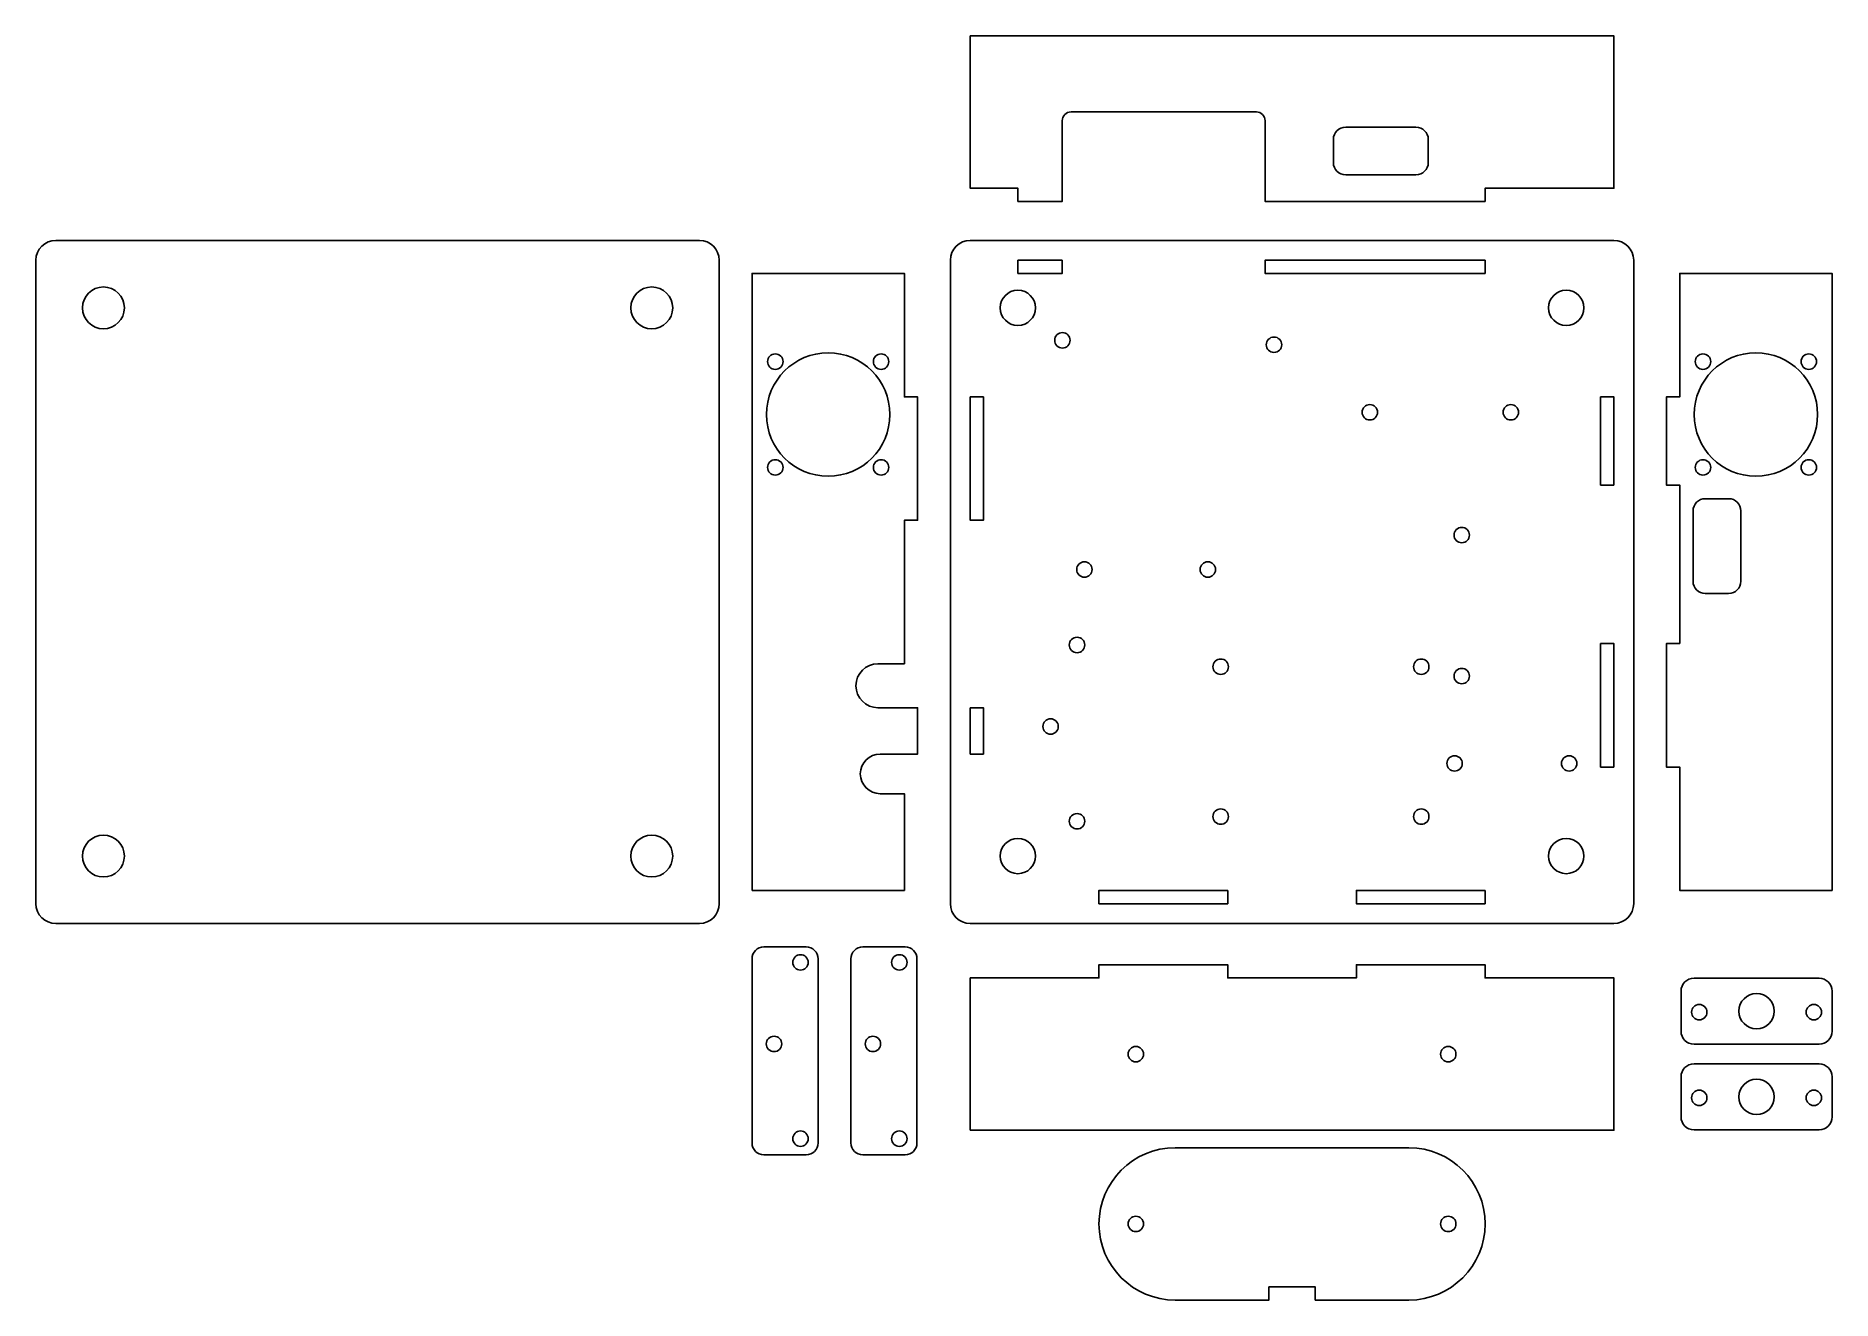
# Model space of a CAD drawing. Header units: millimetres. Extents: x -204 to 204, y -143 to 143.
import ezdxf

# ---------------------------------------------------------------- set-up
doc = ezdxf.new("R2010")
doc.units = ezdxf.units.MM
doc.header["$MEASUREMENT"] = 0
doc.layers.add('Layer 1', color=7, linetype='Continuous')

msp = doc.modelspace()

# ---------------------------------------------------------------- linework, layer by layer
at = {"layer": 'Layer 1', "color": 251}
for points, knots in [([(8.2175, 143.4255), (8.2175, 143.4255), (154.2175, 143.4255), (154.2175, 143.4255), (154.2175, 143.4255), (154.2175, 143.4255), (154.2175, 108.859), (154.2175, 108.859), (154.2175, 108.859), (154.2175, 108.859), (125.0175, 108.859), (125.0175, 108.859), (125.0175, 108.859), (125.0175, 108.859), (125.0175, 105.859), (125.0175, 105.859), (125.0175, 105.859), (125.0175, 105.859), (75.1207, 105.859), (75.1207, 105.859), (75.1207, 105.859), (75.1207, 105.859), (75.1207, 108.859), (75.1207, 108.859), (75.1207, 108.859), (75.1207, 108.859), (75.1207, 124.1737), (75.1207, 124.1737), (75.1207, 124.1737), (75.1207, 125.2734), (74.2208, 126.1736), (73.1208, 126.1736), (73.1208, 126.1736), (73.1208, 126.1736), (31.083, 126.1736), (31.083, 126.1736), (31.083, 126.1736), (29.983, 126.1736), (29.0831, 125.2737), (29.0831, 124.1737), (29.0831, 124.1737), (29.0831, 124.1737), (29.0831, 108.859), (29.0831, 108.859), (29.0831, 108.859), (29.0831, 108.859), (29.0831, 105.859), (29.0831, 105.859), (29.0831, 105.859), (29.0831, 105.859), (19.0229, 105.859), (19.0229, 105.859), (19.0229, 105.859), (19.0229, 105.859), (19.0229, 108.859), (19.0229, 108.859), (19.0229, 108.859), (19.0229, 108.859), (8.2175, 108.859), (8.2175, 108.859), (8.2175, 108.859), (8.2175, 108.859), (8.2175, 143.4255), (8.2175, 143.4255)], [0, 0, 0, 0, 0.05882353, 0.05882353, 0.05882353, 0.05882353, 0.11764706, 0.11764706, 0.11764706, 0.11764706, 0.17647059, 0.17647059, 0.17647059, 0.17647059, 0.23529412, 0.23529412, 0.23529412, 0.23529412, 0.29411765, 0.29411765, 0.29411765, 0.29411765, 0.35294118, 0.35294118, 0.35294118, 0.35294118, 0.41176471, 0.41176471, 0.41176471, 0.41176471, 0.47058824, 0.47058824, 0.47058824, 0.47058824, 0.52941176, 0.52941176, 0.52941176, 0.52941176, 0.58823529, 0.58823529, 0.58823529, 0.58823529, 0.64705882, 0.64705882, 0.64705882, 0.64705882, 0.70588235, 0.70588235, 0.70588235, 0.70588235, 0.76470588, 0.76470588, 0.76470588, 0.76470588, 0.82352941, 0.82352941, 0.82352941, 0.82352941, 0.88235294, 0.88235294, 0.88235294, 0.88235294, 1, 1, 1, 1]), ([(93.3822, 122.7359), (93.3822, 122.7359), (109.3312, 122.7359), (109.3312, 122.7359), (109.3312, 122.7359), (110.8631, 122.7359), (112.1163, 121.4827), (112.1163, 119.9509), (112.1163, 119.9509), (112.1163, 119.9509), (112.1163, 114.6725), (112.1163, 114.6725), (112.1163, 114.6725), (112.1163, 113.1407), (110.8631, 111.8875), (109.3312, 111.8875), (109.3312, 111.8875), (109.3312, 111.8875), (93.3822, 111.8875), (93.3822, 111.8875), (93.3822, 111.8875), (91.8503, 111.8875), (90.5971, 113.1407), (90.5971, 114.6725), (90.5971, 114.6725), (90.5971, 114.6725), (90.5971, 119.9509), (90.5971, 119.9509), (90.5971, 119.9509), (90.5971, 121.4827), (91.8503, 122.7359), (93.3822, 122.7359)], [0, 0, 0, 0, 0.11111111, 0.11111111, 0.11111111, 0.11111111, 0.22222222, 0.22222222, 0.22222222, 0.22222222, 0.33333333, 0.33333333, 0.33333333, 0.33333333, 0.44444444, 0.44444444, 0.44444444, 0.44444444, 0.55555556, 0.55555556, 0.55555556, 0.55555556, 0.66666667, 0.66666667, 0.66666667, 0.66666667, 0.77777778, 0.77777778, 0.77777778, 0.77777778, 1, 1, 1, 1]), ([(-199.2189, 97.0241), (-199.2189, 97.0241), (-53.2187, 97.0241), (-53.2187, 97.0241), (-53.2187, 97.0241), (-50.7437, 97.0241), (-48.7188, 94.9992), (-48.7188, 92.5242), (-48.7188, 92.5242), (-48.7188, 31.9195), (-48.7188, 8.7913), (-48.7188, -53.476), (-48.7188, -53.476), (-48.7188, -55.951), (-50.7437, -57.9759), (-53.2187, -57.9759), (-53.2187, -57.9759), (-53.2187, -57.9759), (-199.2189, -57.9759), (-199.2189, -57.9759), (-199.2189, -57.9759), (-201.6939, -57.9759), (-203.7188, -55.951), (-203.7188, -53.476), (-203.7188, -53.476), (-203.7188, -53.476), (-203.7188, 92.5242), (-203.7188, 92.5242), (-203.7188, 92.5242), (-203.7188, 94.9992), (-201.6939, 97.0241), (-199.2189, 97.0241)], [0, 0, 0, 0, 0.11111111, 0.11111111, 0.11111111, 0.11111111, 0.22222222, 0.22222222, 0.22222222, 0.22222222, 0.33333333, 0.33333333, 0.33333333, 0.33333333, 0.44444444, 0.44444444, 0.44444444, 0.44444444, 0.55555556, 0.55555556, 0.55555556, 0.55555556, 0.66666667, 0.66666667, 0.66666667, 0.66666667, 0.77777778, 0.77777778, 0.77777778, 0.77777778, 1, 1, 1, 1]), ([(8.2174, 97.0241), (8.2174, 97.0241), (154.2176, 97.0241), (154.2176, 97.0241), (154.2176, 97.0241), (156.6926, 97.0241), (158.7175, 94.9992), (158.7175, 92.5242), (158.7175, 92.5242), (158.7175, 25.742), (158.7175, 15.7684), (158.7175, -53.476), (158.7175, -53.476), (158.7175, -55.951), (156.6926, -57.9759), (154.2176, -57.9759), (154.2176, -57.9759), (154.2176, -57.9759), (8.2174, -57.9759), (8.2174, -57.9759), (8.2174, -57.9759), (5.7424, -57.9759), (3.7175, -55.951), (3.7175, -53.476), (3.7175, -53.476), (3.7175, -53.476), (3.7175, 92.5242), (3.7175, 92.5242), (3.7175, 92.5242), (3.7175, 94.9992), (5.7424, 97.0241), (8.2174, 97.0241)], [0, 0, 0, 0, 0.11111111, 0.11111111, 0.11111111, 0.11111111, 0.22222222, 0.22222222, 0.22222222, 0.22222222, 0.33333333, 0.33333333, 0.33333333, 0.33333333, 0.44444444, 0.44444444, 0.44444444, 0.44444444, 0.55555556, 0.55555556, 0.55555556, 0.55555556, 0.66666667, 0.66666667, 0.66666667, 0.66666667, 0.77777778, 0.77777778, 0.77777778, 0.77777778, 1, 1, 1, 1]), ([(29.0831, 92.5241), (29.0831, 92.5241), (19.0229, 92.5241), (19.0229, 92.5241), (19.0229, 92.5241), (19.0229, 92.5241), (19.0229, 89.5241), (19.0229, 89.5241), (19.0229, 89.5241), (19.0229, 89.5241), (29.0831, 89.5241), (29.0831, 89.5241), (29.0831, 89.5241), (29.0831, 89.5241), (29.0831, 92.5241), (29.0831, 92.5241)], [0, 0, 0, 0, 0.2, 0.2, 0.2, 0.2, 0.4, 0.4, 0.4, 0.4, 0.6, 0.6, 0.6, 0.6, 1, 1, 1, 1]), ([(125.0175, 92.5241), (125.0175, 92.5241), (75.1207, 92.5241), (75.1207, 92.5241), (75.1207, 92.5241), (75.1207, 92.5241), (75.1207, 89.5241), (75.1207, 89.5241), (75.1207, 89.5241), (75.1207, 89.5241), (125.0175, 89.5241), (125.0175, 89.5241), (125.0175, 89.5241), (125.0175, 89.5241), (125.0175, 92.5241), (125.0175, 92.5241)], [0, 0, 0, 0, 0.2, 0.2, 0.2, 0.2, 0.4, 0.4, 0.4, 0.4, 0.6, 0.6, 0.6, 0.6, 1, 1, 1, 1]), ([(-188.4134, 76.969), (-185.7901, 76.9689), (-183.6635, 79.0954), (-183.6635, 81.7187), (-183.6635, 81.7187), (-183.6632, 84.3422), (-185.79, 86.4687), (-188.4134, 86.4686), (-188.4134, 86.4686), (-191.0367, 86.4687), (-193.1633, 84.3421), (-193.1632, 81.7188), (-193.1632, 81.7188), (-193.1633, 79.0954), (-191.0367, 76.9689), (-188.4134, 76.969)], [0, 0, 0, 0, 0.2, 0.2, 0.2, 0.2, 0.4, 0.4, 0.4, 0.4, 0.6, 0.6, 0.6, 0.6, 1, 1, 1, 1]), ([(-64.0242, 76.969), (-61.4009, 76.9689), (-59.2743, 79.0954), (-59.2743, 81.7187), (-59.2743, 81.7187), (-59.274, 84.3422), (-61.4008, 86.4687), (-64.0242, 86.4686), (-64.0242, 86.4686), (-66.6475, 86.4687), (-68.7741, 84.3421), (-68.774, 81.7188), (-68.774, 81.7188), (-68.7741, 79.0954), (-66.6475, 76.9689), (-64.0242, 76.969)], [0, 0, 0, 0, 0.2, 0.2, 0.2, 0.2, 0.4, 0.4, 0.4, 0.4, 0.6, 0.6, 0.6, 0.6, 1, 1, 1, 1]), ([(-41.284, -50.4759), (-41.284, -50.4759), (-41.284, 89.5241), (-41.284, 89.5241), (-41.284, 89.5241), (-41.284, 89.5241), (-6.7175, 89.5241), (-6.7175, 89.5241), (-6.7175, 89.5241), (-6.7175, 89.5241), (-6.7175, 61.5241), (-6.7175, 61.5241), (-6.7175, 61.5241), (-6.7175, 61.5241), (-3.7175, 61.5241), (-3.7175, 61.5241), (-3.7175, 61.5241), (-3.7175, 61.5241), (-3.7175, 33.5241), (-3.7175, 33.5241), (-3.7175, 33.5241), (-3.7175, 33.5241), (-6.7175, 33.5241), (-6.7175, 33.5241), (-6.7175, 33.5241), (-6.7175, 33.5241), (-6.7175, 0.9755), (-6.7175, 0.9755), (-6.7175, 0.9755), (-6.7175, 0.9755), (-12.7174, 0.9755), (-12.7174, 0.9755), (-12.7174, 0.9755), (-15.4675, 0.9755), (-17.7175, -1.2745), (-17.7175, -4.0245), (-17.7175, -4.0245), (-17.7175, -4.0245), (-17.7175, -4.0245), (-17.7175, -4.0245), (-17.7175, -4.0245), (-17.7175, -6.7745), (-15.4674, -9.0245), (-12.7174, -9.0245), (-12.7174, -9.0245), (-12.7174, -9.0245), (-6.7175, -9.0245), (-6.7175, -9.0245), (-6.7175, -9.0245), (-6.7175, -9.0245), (-3.7175, -9.0245), (-3.7175, -9.0245), (-3.7175, -9.0245), (-3.7175, -9.0245), (-3.7175, -19.5245), (-3.7175, -19.5245), (-3.7175, -19.5245), (-3.7175, -19.5245), (-6.7175, -19.5245), (-6.7175, -19.5245), (-6.7175, -19.5245), (-6.7175, -19.5245), (-12.2176, -19.5245), (-12.2176, -19.5245), (-12.2176, -19.5245), (-14.6925, -19.5245), (-16.7175, -21.5494), (-16.7175, -24.0244), (-16.7175, -24.0244), (-16.7175, -24.0244), (-16.7175, -24.0246), (-16.7175, -24.0246), (-16.7175, -24.0246), (-16.7175, -26.4996), (-14.6924, -28.5245), (-12.2176, -28.5245), (-12.2176, -28.5245), (-12.2176, -28.5245), (-6.7175, -28.5245), (-6.7175, -28.5245), (-6.7175, -28.5245), (-6.7175, -28.5245), (-6.7175, -50.4759), (-6.7175, -50.4759), (-6.7175, -50.4759), (-6.7175, -50.4759), (-41.284, -50.4759), (-41.284, -50.4759)], [0, 0, 0, 0, 0.04347826, 0.04347826, 0.04347826, 0.04347826, 0.08695652, 0.08695652, 0.08695652, 0.08695652, 0.13043478, 0.13043478, 0.13043478, 0.13043478, 0.17391304, 0.17391304, 0.17391304, 0.17391304, 0.2173913, 0.2173913, 0.2173913, 0.2173913, 0.26086957, 0.26086957, 0.26086957, 0.26086957, 0.30434783, 0.30434783, 0.30434783, 0.30434783, 0.34782609, 0.34782609, 0.34782609, 0.34782609, 0.39130435, 0.39130435, 0.39130435, 0.39130435, 0.43478261, 0.43478261, 0.43478261, 0.43478261, 0.47826087, 0.47826087, 0.47826087, 0.47826087, 0.52173913, 0.52173913, 0.52173913, 0.52173913, 0.56521739, 0.56521739, 0.56521739, 0.56521739, 0.60869565, 0.60869565, 0.60869565, 0.60869565, 0.65217391, 0.65217391, 0.65217391, 0.65217391, 0.69565217, 0.69565217, 0.69565217, 0.69565217, 0.73913043, 0.73913043, 0.73913043, 0.73913043, 0.7826087, 0.7826087, 0.7826087, 0.7826087, 0.82608696, 0.82608696, 0.82608696, 0.82608696, 0.86956522, 0.86956522, 0.86956522, 0.86956522, 0.91304348, 0.91304348, 0.91304348, 0.91304348, 1, 1, 1, 1]), ([(19.0229, 77.719), (21.2319, 77.7188), (23.0228, 79.5096), (23.0228, 81.7187), (23.0228, 81.7187), (23.0229, 83.928), (21.232, 85.7188), (19.0229, 85.7186), (19.0229, 85.7186), (16.8138, 85.7188), (15.0229, 83.9278), (15.0231, 81.7188), (15.0231, 81.7188), (15.0229, 79.5096), (16.8138, 77.7188), (19.0229, 77.719)], [0, 0, 0, 0, 0.2, 0.2, 0.2, 0.2, 0.4, 0.4, 0.4, 0.4, 0.6, 0.6, 0.6, 0.6, 1, 1, 1, 1]), ([(143.4121, 77.719), (145.6211, 77.7188), (147.412, 79.5096), (147.412, 81.7187), (147.412, 81.7187), (147.4121, 83.928), (145.6212, 85.7188), (143.4121, 85.7186), (143.4121, 85.7186), (141.203, 85.7188), (139.4121, 83.9278), (139.4123, 81.7188), (139.4123, 81.7188), (139.4121, 79.5096), (141.203, 77.7188), (143.4121, 77.719)], [0, 0, 0, 0, 0.2, 0.2, 0.2, 0.2, 0.4, 0.4, 0.4, 0.4, 0.6, 0.6, 0.6, 0.6, 1, 1, 1, 1]), ([(169.1524, 5.5241), (169.1524, 5.5241), (166.1524, 5.5241), (166.1524, 5.5241), (166.1524, 5.5241), (166.1524, 5.5241), (166.1524, -22.4759), (166.1524, -22.4759), (166.1524, -22.4759), (166.1524, -22.4759), (169.1524, -22.4759), (169.1524, -22.4759), (169.1524, -22.4759), (169.1524, -22.4759), (169.1524, -50.4759), (169.1524, -50.4759), (169.1524, -50.4759), (169.1524, -50.4759), (203.7189, -50.4759), (203.7189, -50.4759), (203.7189, -50.4759), (203.7189, -50.4759), (203.7189, 89.5241), (203.7189, 89.5241), (203.7189, 89.5241), (203.7189, 89.5241), (169.1524, 89.5241), (169.1524, 89.5241), (169.1524, 89.5241), (169.1524, 89.5241), (169.1524, 61.5241), (169.1524, 61.5241), (169.1524, 61.5241), (169.1524, 61.5241), (166.1524, 61.5241), (166.1524, 61.5241), (166.1524, 61.5241), (166.1524, 61.5241), (166.1524, 41.5078), (166.1524, 41.5078), (166.1524, 41.5078), (166.1524, 41.5078), (169.1524, 41.5078), (169.1524, 41.5078), (169.1524, 41.5078), (169.1524, 41.5078), (169.1524, 5.5241), (169.1524, 5.5241)], [0, 0, 0, 0, 0.07692308, 0.07692308, 0.07692308, 0.07692308, 0.15384615, 0.15384615, 0.15384615, 0.15384615, 0.23076923, 0.23076923, 0.23076923, 0.23076923, 0.30769231, 0.30769231, 0.30769231, 0.30769231, 0.38461538, 0.38461538, 0.38461538, 0.38461538, 0.46153846, 0.46153846, 0.46153846, 0.46153846, 0.53846154, 0.53846154, 0.53846154, 0.53846154, 0.61538462, 0.61538462, 0.61538462, 0.61538462, 0.69230769, 0.69230769, 0.69230769, 0.69230769, 0.76923077, 0.76923077, 0.76923077, 0.76923077, 0.84615385, 0.84615385, 0.84615385, 0.84615385, 1, 1, 1, 1]), ([(30.8749, 74.3516), (30.8749, 75.3181), (30.0914, 76.1016), (29.1249, 76.1016), (29.1249, 76.1016), (28.1584, 76.1016), (27.3749, 75.3181), (27.3749, 74.3516), (27.3749, 74.3516), (27.3749, 73.3851), (28.1584, 72.6016), (29.1249, 72.6016), (29.1249, 72.6016), (30.0914, 72.6016), (30.8749, 73.3851), (30.8749, 74.3516)], [0, 0, 0, 0, 0.2, 0.2, 0.2, 0.2, 0.4, 0.4, 0.4, 0.4, 0.6, 0.6, 0.6, 0.6, 1, 1, 1, 1]), ([(78.8748, 73.3516), (78.8748, 74.3181), (78.0913, 75.1016), (77.1248, 75.1016), (77.1248, 75.1016), (76.1583, 75.1016), (75.3748, 74.3181), (75.3748, 73.3516), (75.3748, 73.3516), (75.3748, 72.3851), (76.1583, 71.6016), (77.1248, 71.6016), (77.1248, 71.6016), (78.0913, 71.6016), (78.8748, 72.3851), (78.8748, 73.3516)], [0, 0, 0, 0, 0.2, 0.2, 0.2, 0.2, 0.4, 0.4, 0.4, 0.4, 0.6, 0.6, 0.6, 0.6, 1, 1, 1, 1]), ([(-24.0007, 71.518), (-16.2687, 71.518), (-10.0007, 65.25), (-10.0007, 57.518), (-10.0007, 57.518), (-10.0007, 49.786), (-16.2687, 43.518), (-24.0007, 43.518), (-24.0007, 43.518), (-31.7327, 43.518), (-38.0007, 49.786), (-38.0007, 57.518), (-38.0007, 57.518), (-38.0007, 65.25), (-31.7327, 71.518), (-24.0007, 71.518)], [0, 0, 0, 0, 0.2, 0.2, 0.2, 0.2, 0.4, 0.4, 0.4, 0.4, 0.6, 0.6, 0.6, 0.6, 1, 1, 1, 1]), ([(-36.0007, 71.268), (-36.9672, 71.268), (-37.7507, 70.4845), (-37.7507, 69.518), (-37.7507, 69.518), (-37.7507, 68.5515), (-36.9672, 67.768), (-36.0007, 67.768), (-36.0007, 67.768), (-35.0342, 67.768), (-34.2507, 68.5515), (-34.2507, 69.518), (-34.2507, 69.518), (-34.2507, 70.4845), (-35.0342, 71.268), (-36.0007, 71.268)], [0, 0, 0, 0, 0.2, 0.2, 0.2, 0.2, 0.4, 0.4, 0.4, 0.4, 0.6, 0.6, 0.6, 0.6, 1, 1, 1, 1]), ([(-12.0007, 71.268), (-12.9672, 71.268), (-13.7507, 70.4845), (-13.7507, 69.518), (-13.7507, 69.518), (-13.7507, 68.5515), (-12.9672, 67.768), (-12.0007, 67.768), (-12.0007, 67.768), (-11.0342, 67.768), (-10.2507, 68.5515), (-10.2507, 69.518), (-10.2507, 69.518), (-10.2507, 70.4845), (-11.0342, 71.268), (-12.0007, 71.268)], [0, 0, 0, 0, 0.2, 0.2, 0.2, 0.2, 0.4, 0.4, 0.4, 0.4, 0.6, 0.6, 0.6, 0.6, 1, 1, 1, 1]), ([(186.4356, 71.518), (194.1676, 71.518), (200.4356, 65.25), (200.4356, 57.518), (200.4356, 57.518), (200.4356, 49.786), (194.1676, 43.518), (186.4356, 43.518), (186.4356, 43.518), (178.7036, 43.518), (172.4356, 49.786), (172.4356, 57.518), (172.4356, 57.518), (172.4356, 65.25), (178.7036, 71.518), (186.4356, 71.518)], [0, 0, 0, 0, 0.2, 0.2, 0.2, 0.2, 0.4, 0.4, 0.4, 0.4, 0.6, 0.6, 0.6, 0.6, 1, 1, 1, 1]), ([(174.4356, 71.268), (173.4691, 71.268), (172.6856, 70.4845), (172.6856, 69.518), (172.6856, 69.518), (172.6856, 68.5515), (173.4691, 67.768), (174.4356, 67.768), (174.4356, 67.768), (175.4021, 67.768), (176.1856, 68.5515), (176.1856, 69.518), (176.1856, 69.518), (176.1856, 70.4845), (175.4021, 71.268), (174.4356, 71.268)], [0, 0, 0, 0, 0.2, 0.2, 0.2, 0.2, 0.4, 0.4, 0.4, 0.4, 0.6, 0.6, 0.6, 0.6, 1, 1, 1, 1]), ([(198.4356, 71.268), (197.4691, 71.268), (196.6856, 70.4845), (196.6856, 69.518), (196.6856, 69.518), (196.6856, 68.5515), (197.4691, 67.768), (198.4356, 67.768), (198.4356, 67.768), (199.4021, 67.768), (200.1856, 68.5515), (200.1856, 69.518), (200.1856, 69.518), (200.1856, 70.4845), (199.4021, 71.268), (198.4356, 71.268)], [0, 0, 0, 0, 0.2, 0.2, 0.2, 0.2, 0.4, 0.4, 0.4, 0.4, 0.6, 0.6, 0.6, 0.6, 1, 1, 1, 1]), ([(8.2175, 61.5241), (8.2175, 61.5241), (8.2175, 33.5241), (8.2175, 33.5241), (8.2175, 33.5241), (8.2175, 33.5241), (11.2175, 33.5241), (11.2175, 33.5241), (11.2175, 33.5241), (11.2175, 33.5241), (11.2175, 61.5241), (11.2175, 61.5241), (11.2175, 61.5241), (11.2175, 61.5241), (8.2175, 61.5241), (8.2175, 61.5241)], [0, 0, 0, 0, 0.2, 0.2, 0.2, 0.2, 0.4, 0.4, 0.4, 0.4, 0.6, 0.6, 0.6, 0.6, 1, 1, 1, 1]), ([(154.2175, 41.5078), (154.2175, 41.5078), (154.2175, 61.5241), (154.2175, 61.5241), (154.2175, 61.5241), (154.2175, 61.5241), (151.2175, 61.5241), (151.2175, 61.5241), (151.2175, 61.5241), (151.2175, 61.5241), (151.2175, 41.5078), (151.2175, 41.5078), (151.2175, 41.5078), (151.2175, 41.5078), (154.2175, 41.5078), (154.2175, 41.5078)], [0, 0, 0, 0, 0.2, 0.2, 0.2, 0.2, 0.4, 0.4, 0.4, 0.4, 0.6, 0.6, 0.6, 0.6, 1, 1, 1, 1]), ([(97.1067, 58.0241), (97.1067, 58.9906), (97.8902, 59.7741), (98.8567, 59.7741), (98.8567, 59.7741), (99.8232, 59.7741), (100.6067, 58.9906), (100.6067, 58.0241), (100.6067, 58.0241), (100.6067, 57.0576), (99.8232, 56.2741), (98.8567, 56.2741), (98.8567, 56.2741), (97.8902, 56.2741), (97.1067, 57.0576), (97.1067, 58.0241)], [0, 0, 0, 0, 0.2, 0.2, 0.2, 0.2, 0.4, 0.4, 0.4, 0.4, 0.6, 0.6, 0.6, 0.6, 1, 1, 1, 1]), ([(129.1067, 58.0241), (129.1067, 58.9906), (129.8902, 59.7741), (130.8567, 59.7741), (130.8567, 59.7741), (131.8232, 59.7741), (132.6067, 58.9906), (132.6067, 58.0241), (132.6067, 58.0241), (132.6067, 57.0576), (131.8232, 56.2741), (130.8567, 56.2741), (130.8567, 56.2741), (129.8902, 56.2741), (129.1067, 57.0576), (129.1067, 58.0241)], [0, 0, 0, 0, 0.2, 0.2, 0.2, 0.2, 0.4, 0.4, 0.4, 0.4, 0.6, 0.6, 0.6, 0.6, 1, 1, 1, 1]), ([(-36.0007, 47.268), (-36.9672, 47.268), (-37.7507, 46.4845), (-37.7507, 45.518), (-37.7507, 45.518), (-37.7507, 44.5515), (-36.9672, 43.768), (-36.0007, 43.768), (-36.0007, 43.768), (-35.0342, 43.768), (-34.2507, 44.5515), (-34.2507, 45.518), (-34.2507, 45.518), (-34.2507, 46.4845), (-35.0342, 47.268), (-36.0007, 47.268)], [0, 0, 0, 0, 0.2, 0.2, 0.2, 0.2, 0.4, 0.4, 0.4, 0.4, 0.6, 0.6, 0.6, 0.6, 1, 1, 1, 1]), ([(-12.0007, 47.268), (-12.9672, 47.268), (-13.7507, 46.4845), (-13.7507, 45.518), (-13.7507, 45.518), (-13.7507, 44.5515), (-12.9672, 43.768), (-12.0007, 43.768), (-12.0007, 43.768), (-11.0342, 43.768), (-10.2507, 44.5515), (-10.2507, 45.518), (-10.2507, 45.518), (-10.2507, 46.4845), (-11.0342, 47.268), (-12.0007, 47.268)], [0, 0, 0, 0, 0.2, 0.2, 0.2, 0.2, 0.4, 0.4, 0.4, 0.4, 0.6, 0.6, 0.6, 0.6, 1, 1, 1, 1]), ([(174.4356, 47.268), (173.4691, 47.268), (172.6856, 46.4845), (172.6856, 45.518), (172.6856, 45.518), (172.6856, 44.5515), (173.4691, 43.768), (174.4356, 43.768), (174.4356, 43.768), (175.4021, 43.768), (176.1856, 44.5515), (176.1856, 45.518), (176.1856, 45.518), (176.1856, 46.4845), (175.4021, 47.268), (174.4356, 47.268)], [0, 0, 0, 0, 0.2, 0.2, 0.2, 0.2, 0.4, 0.4, 0.4, 0.4, 0.6, 0.6, 0.6, 0.6, 1, 1, 1, 1]), ([(198.4356, 47.268), (197.4691, 47.268), (196.6856, 46.4845), (196.6856, 45.518), (196.6856, 45.518), (196.6856, 44.5515), (197.4691, 43.768), (198.4356, 43.768), (198.4356, 43.768), (199.4021, 43.768), (200.1856, 44.5515), (200.1856, 45.518), (200.1856, 45.518), (200.1856, 46.4845), (199.4021, 47.268), (198.4356, 47.268)], [0, 0, 0, 0, 0.2, 0.2, 0.2, 0.2, 0.4, 0.4, 0.4, 0.4, 0.6, 0.6, 0.6, 0.6, 1, 1, 1, 1]), ([(183.0293, 35.6366), (183.0293, 35.6366), (183.0293, 19.6876), (183.0293, 19.6876), (183.0293, 19.6876), (183.0293, 18.1557), (181.7761, 16.9025), (180.2443, 16.9025), (180.2443, 16.9025), (180.2443, 16.9025), (174.9659, 16.9025), (174.9659, 16.9025), (174.9659, 16.9025), (173.4341, 16.9025), (172.1809, 18.1557), (172.1809, 19.6876), (172.1809, 19.6876), (172.1809, 19.6876), (172.1809, 35.6366), (172.1809, 35.6366), (172.1809, 35.6366), (172.1809, 37.1685), (173.4341, 38.4217), (174.9659, 38.4217), (174.9659, 38.4217), (174.9659, 38.4217), (180.2443, 38.4217), (180.2443, 38.4217), (180.2443, 38.4217), (181.7761, 38.4217), (183.0293, 37.1685), (183.0293, 35.6366)], [0, 0, 0, 0, 0.11111111, 0.11111111, 0.11111111, 0.11111111, 0.22222222, 0.22222222, 0.22222222, 0.22222222, 0.33333333, 0.33333333, 0.33333333, 0.33333333, 0.44444444, 0.44444444, 0.44444444, 0.44444444, 0.55555556, 0.55555556, 0.55555556, 0.55555556, 0.66666667, 0.66666667, 0.66666667, 0.66666667, 0.77777778, 0.77777778, 0.77777778, 0.77777778, 1, 1, 1, 1]), ([(119.7175, 28.4121), (120.684, 28.4121), (121.4675, 29.1956), (121.4675, 30.1621), (121.4675, 30.1621), (121.4675, 31.1286), (120.684, 31.9121), (119.7175, 31.9121), (119.7175, 31.9121), (118.751, 31.9121), (117.9675, 31.1286), (117.9675, 30.1621), (117.9675, 30.1621), (117.9675, 29.1956), (118.751, 28.4121), (119.7175, 28.4121)], [0, 0, 0, 0, 0.2, 0.2, 0.2, 0.2, 0.4, 0.4, 0.4, 0.4, 0.6, 0.6, 0.6, 0.6, 1, 1, 1, 1]), ([(35.8749, 22.3516), (35.8749, 23.3181), (35.0914, 24.1016), (34.1249, 24.1016), (34.1249, 24.1016), (33.1584, 24.1016), (32.3749, 23.3181), (32.3749, 22.3516), (32.3749, 22.3516), (32.3749, 21.3851), (33.1584, 20.6016), (34.1249, 20.6016), (34.1249, 20.6016), (35.0914, 20.6016), (35.8749, 21.3851), (35.8749, 22.3516)], [0, 0, 0, 0, 0.2, 0.2, 0.2, 0.2, 0.4, 0.4, 0.4, 0.4, 0.6, 0.6, 0.6, 0.6, 1, 1, 1, 1]), ([(63.8749, 22.3516), (63.8749, 23.3181), (63.0914, 24.1016), (62.1249, 24.1016), (62.1249, 24.1016), (61.1584, 24.1016), (60.3749, 23.3181), (60.3749, 22.3516), (60.3749, 22.3516), (60.3749, 21.3851), (61.1584, 20.6016), (62.1249, 20.6016), (62.1249, 20.6016), (63.0914, 20.6016), (63.8749, 21.3851), (63.8749, 22.3516)], [0, 0, 0, 0, 0.2, 0.2, 0.2, 0.2, 0.4, 0.4, 0.4, 0.4, 0.6, 0.6, 0.6, 0.6, 1, 1, 1, 1]), ([(32.4447, 6.9755), (31.4782, 6.9755), (30.6947, 6.192), (30.6947, 5.2255), (30.6947, 5.2255), (30.6947, 4.259), (31.4782, 3.4755), (32.4447, 3.4755), (32.4447, 3.4755), (33.4112, 3.4755), (34.1947, 4.259), (34.1947, 5.2255), (34.1947, 5.2255), (34.1947, 6.192), (33.4112, 6.9755), (32.4447, 6.9755)], [0, 0, 0, 0, 0.2, 0.2, 0.2, 0.2, 0.4, 0.4, 0.4, 0.4, 0.6, 0.6, 0.6, 0.6, 1, 1, 1, 1]), ([(154.2175, -22.4759), (154.2175, -22.4759), (154.2175, 5.5241), (154.2175, 5.5241), (154.2175, 5.5241), (154.2175, 5.5241), (151.2175, 5.5241), (151.2175, 5.5241), (151.2175, 5.5241), (151.2175, 5.5241), (151.2175, -22.4759), (151.2175, -22.4759), (151.2175, -22.4759), (151.2175, -22.4759), (154.2175, -22.4759), (154.2175, -22.4759)], [0, 0, 0, 0, 0.2, 0.2, 0.2, 0.2, 0.4, 0.4, 0.4, 0.4, 0.6, 0.6, 0.6, 0.6, 1, 1, 1, 1]), ([(65.034, 2.0386), (64.0675, 2.0386), (63.284, 1.2551), (63.284, 0.2886), (63.284, 0.2886), (63.284, -0.6779), (64.0675, -1.4614), (65.034, -1.4614), (65.034, -1.4614), (66.0005, -1.4614), (66.784, -0.6779), (66.784, 0.2886), (66.784, 0.2886), (66.784, 1.2551), (66.0005, 2.0386), (65.034, 2.0386)], [0, 0, 0, 0, 0.2, 0.2, 0.2, 0.2, 0.4, 0.4, 0.4, 0.4, 0.6, 0.6, 0.6, 0.6, 1, 1, 1, 1]), ([(110.534, 2.0386), (109.5675, 2.0386), (108.784, 1.2551), (108.784, 0.2886), (108.784, 0.2886), (108.784, -0.6779), (109.5675, -1.4614), (110.534, -1.4614), (110.534, -1.4614), (111.5005, -1.4614), (112.284, -0.6779), (112.284, 0.2886), (112.284, 0.2886), (112.284, 1.2551), (111.5005, 2.0386), (110.534, 2.0386)], [0, 0, 0, 0, 0.2, 0.2, 0.2, 0.2, 0.4, 0.4, 0.4, 0.4, 0.6, 0.6, 0.6, 0.6, 1, 1, 1, 1]), ([(119.7175, -3.5879), (120.684, -3.5879), (121.4675, -2.8044), (121.4675, -1.8379), (121.4675, -1.8379), (121.4675, -0.8714), (120.684, -0.0879), (119.7175, -0.0879), (119.7175, -0.0879), (118.751, -0.0879), (117.9675, -0.8714), (117.9675, -1.8379), (117.9675, -1.8379), (117.9675, -2.8044), (118.751, -3.5879), (119.7175, -3.5879)], [0, 0, 0, 0, 0.2, 0.2, 0.2, 0.2, 0.4, 0.4, 0.4, 0.4, 0.6, 0.6, 0.6, 0.6, 1, 1, 1, 1]), ([(8.2175, -9.0245), (8.2175, -9.0245), (8.2175, -19.5245), (8.2175, -19.5245), (8.2175, -19.5245), (8.2175, -19.5245), (11.2175, -19.5245), (11.2175, -19.5245), (11.2175, -19.5245), (11.2175, -19.5245), (11.2175, -9.0245), (11.2175, -9.0245), (11.2175, -9.0245), (11.2175, -9.0245), (8.2175, -9.0245), (8.2175, -9.0245)], [0, 0, 0, 0, 0.2, 0.2, 0.2, 0.2, 0.4, 0.4, 0.4, 0.4, 0.6, 0.6, 0.6, 0.6, 1, 1, 1, 1]), ([(26.4447, -11.5245), (25.4782, -11.5245), (24.6947, -12.308), (24.6947, -13.2745), (24.6947, -13.2745), (24.6947, -14.241), (25.4782, -15.0245), (26.4447, -15.0245), (26.4447, -15.0245), (27.4112, -15.0245), (28.1947, -14.241), (28.1947, -13.2745), (28.1947, -13.2745), (28.1947, -12.308), (27.4112, -11.5245), (26.4447, -11.5245)], [0, 0, 0, 0, 0.2, 0.2, 0.2, 0.2, 0.4, 0.4, 0.4, 0.4, 0.6, 0.6, 0.6, 0.6, 1, 1, 1, 1]), ([(118.0877, -19.9062), (117.1212, -19.9062), (116.3377, -20.6897), (116.3377, -21.6562), (116.3377, -21.6562), (116.3377, -22.6227), (117.1212, -23.4062), (118.0877, -23.4062), (118.0877, -23.4062), (119.0542, -23.4062), (119.8377, -22.6227), (119.8377, -21.6562), (119.8377, -21.6562), (119.8377, -20.6897), (119.0542, -19.9062), (118.0877, -19.9062)], [0, 0, 0, 0, 0.2, 0.2, 0.2, 0.2, 0.4, 0.4, 0.4, 0.4, 0.6, 0.6, 0.6, 0.6, 1, 1, 1, 1]), ([(144.0831, -19.9062), (143.1166, -19.9062), (142.3331, -20.6897), (142.3331, -21.6562), (142.3331, -21.6562), (142.3331, -22.6227), (143.1166, -23.4062), (144.0831, -23.4062), (144.0831, -23.4062), (145.0496, -23.4062), (145.8331, -22.6227), (145.8331, -21.6562), (145.8331, -21.6562), (145.8331, -20.6897), (145.0496, -19.9062), (144.0831, -19.9062)], [0, 0, 0, 0, 0.2, 0.2, 0.2, 0.2, 0.4, 0.4, 0.4, 0.4, 0.6, 0.6, 0.6, 0.6, 1, 1, 1, 1]), ([(65.034, -31.9614), (64.0675, -31.9614), (63.284, -32.7449), (63.284, -33.7114), (63.284, -33.7114), (63.284, -34.6779), (64.0675, -35.4614), (65.034, -35.4614), (65.034, -35.4614), (66.0005, -35.4614), (66.784, -34.6779), (66.784, -33.7114), (66.784, -33.7114), (66.784, -32.7449), (66.0005, -31.9614), (65.034, -31.9614)], [0, 0, 0, 0, 0.2, 0.2, 0.2, 0.2, 0.4, 0.4, 0.4, 0.4, 0.6, 0.6, 0.6, 0.6, 1, 1, 1, 1]), ([(110.534, -31.9614), (109.5675, -31.9614), (108.784, -32.7449), (108.784, -33.7114), (108.784, -33.7114), (108.784, -34.6779), (109.5675, -35.4614), (110.534, -35.4614), (110.534, -35.4614), (111.5005, -35.4614), (112.284, -34.6779), (112.284, -33.7114), (112.284, -33.7114), (112.284, -32.7449), (111.5005, -31.9614), (110.534, -31.9614)], [0, 0, 0, 0, 0.2, 0.2, 0.2, 0.2, 0.4, 0.4, 0.4, 0.4, 0.6, 0.6, 0.6, 0.6, 1, 1, 1, 1]), ([(32.4447, -33.0245), (31.4782, -33.0245), (30.6947, -33.808), (30.6947, -34.7745), (30.6947, -34.7745), (30.6947, -35.741), (31.4782, -36.5245), (32.4447, -36.5245), (32.4447, -36.5245), (33.4112, -36.5245), (34.1947, -35.741), (34.1947, -34.7745), (34.1947, -34.7745), (34.1947, -33.808), (33.4112, -33.0245), (32.4447, -33.0245)], [0, 0, 0, 0, 0.2, 0.2, 0.2, 0.2, 0.4, 0.4, 0.4, 0.4, 0.6, 0.6, 0.6, 0.6, 1, 1, 1, 1]), ([(-188.4134, -47.4204), (-185.7901, -47.4205), (-183.6635, -45.294), (-183.6635, -42.6707), (-183.6635, -42.6707), (-183.6632, -40.0472), (-185.79, -37.9207), (-188.4134, -37.9208), (-188.4134, -37.9208), (-191.0367, -37.9207), (-193.1633, -40.0473), (-193.1632, -42.6706), (-193.1632, -42.6706), (-193.1633, -45.294), (-191.0367, -47.4205), (-188.4134, -47.4204)], [0, 0, 0, 0, 0.2, 0.2, 0.2, 0.2, 0.4, 0.4, 0.4, 0.4, 0.6, 0.6, 0.6, 0.6, 1, 1, 1, 1]), ([(-64.0242, -47.4204), (-61.4009, -47.4205), (-59.2743, -45.294), (-59.2743, -42.6707), (-59.2743, -42.6707), (-59.274, -40.0472), (-61.4008, -37.9207), (-64.0242, -37.9208), (-64.0242, -37.9208), (-66.6475, -37.9207), (-68.7741, -40.0473), (-68.774, -42.6706), (-68.774, -42.6706), (-68.7741, -45.294), (-66.6475, -47.4205), (-64.0242, -47.4204)], [0, 0, 0, 0, 0.2, 0.2, 0.2, 0.2, 0.4, 0.4, 0.4, 0.4, 0.6, 0.6, 0.6, 0.6, 1, 1, 1, 1]), ([(19.0229, -46.6704), (21.2319, -46.6706), (23.0228, -44.8798), (23.0228, -42.6707), (23.0228, -42.6707), (23.0229, -40.4614), (21.232, -38.6706), (19.0229, -38.6708), (19.0229, -38.6708), (16.8138, -38.6706), (15.0229, -40.4616), (15.0231, -42.6706), (15.0231, -42.6706), (15.0229, -44.8798), (16.8138, -46.6706), (19.0229, -46.6704)], [0, 0, 0, 0, 0.2, 0.2, 0.2, 0.2, 0.4, 0.4, 0.4, 0.4, 0.6, 0.6, 0.6, 0.6, 1, 1, 1, 1]), ([(143.4121, -46.6704), (145.6211, -46.6706), (147.412, -44.8798), (147.412, -42.6707), (147.412, -42.6707), (147.4121, -40.4614), (145.6212, -38.6706), (143.4121, -38.6708), (143.4121, -38.6708), (141.203, -38.6706), (139.4121, -40.4616), (139.4123, -42.6706), (139.4123, -42.6706), (139.4121, -44.8798), (141.203, -46.6706), (143.4121, -46.6704)], [0, 0, 0, 0, 0.2, 0.2, 0.2, 0.2, 0.4, 0.4, 0.4, 0.4, 0.6, 0.6, 0.6, 0.6, 1, 1, 1, 1]), ([(66.6175, -50.4759), (66.6175, -50.4759), (37.4175, -50.4759), (37.4175, -50.4759), (37.4175, -50.4759), (37.4175, -50.4759), (37.4175, -53.4759), (37.4175, -53.4759), (37.4175, -53.4759), (37.4175, -53.4759), (66.6175, -53.4759), (66.6175, -53.4759), (66.6175, -53.4759), (66.6175, -53.4759), (66.6175, -50.4759), (66.6175, -50.4759)], [0, 0, 0, 0, 0.2, 0.2, 0.2, 0.2, 0.4, 0.4, 0.4, 0.4, 0.6, 0.6, 0.6, 0.6, 1, 1, 1, 1]), ([(125.0175, -50.4759), (125.0175, -50.4759), (95.8175, -50.4759), (95.8175, -50.4759), (95.8175, -50.4759), (95.8175, -50.4759), (95.8175, -53.4759), (95.8175, -53.4759), (95.8175, -53.4759), (95.8175, -53.4759), (125.0175, -53.4759), (125.0175, -53.4759), (125.0175, -53.4759), (125.0175, -53.4759), (125.0175, -50.4759), (125.0175, -50.4759)], [0, 0, 0, 0, 0.2, 0.2, 0.2, 0.2, 0.4, 0.4, 0.4, 0.4, 0.6, 0.6, 0.6, 0.6, 1, 1, 1, 1]), ([(-41.284, -107.7687), (-41.284, -107.7687), (-41.284, -65.9766), (-41.284, -65.9766), (-41.284, -65.9766), (-41.284, -64.49), (-40.0675, -63.2734), (-38.5807, -63.2734), (-38.5807, -63.2734), (-38.5807, -63.2734), (-28.9872, -63.2734), (-28.9872, -63.2734), (-28.9872, -63.2734), (-27.5004, -63.2734), (-26.284, -64.49), (-26.284, -65.9766), (-26.284, -65.9766), (-26.284, -65.9766), (-26.284, -107.7687), (-26.284, -107.7687), (-26.284, -107.7687), (-26.284, -109.2556), (-27.5004, -110.4719), (-28.9872, -110.4719), (-28.9872, -110.4719), (-28.9872, -110.4719), (-38.5807, -110.4719), (-38.5807, -110.4719), (-38.5807, -110.4719), (-40.0675, -110.4719), (-41.284, -109.2556), (-41.284, -107.7687)], [0, 0, 0, 0, 0.11111111, 0.11111111, 0.11111111, 0.11111111, 0.22222222, 0.22222222, 0.22222222, 0.22222222, 0.33333333, 0.33333333, 0.33333333, 0.33333333, 0.44444444, 0.44444444, 0.44444444, 0.44444444, 0.55555556, 0.55555556, 0.55555556, 0.55555556, 0.66666667, 0.66666667, 0.66666667, 0.66666667, 0.77777778, 0.77777778, 0.77777778, 0.77777778, 1, 1, 1, 1]), ([(-30.284, -65.0486), (-31.2505, -65.0486), (-32.034, -65.8321), (-32.034, -66.7986), (-32.034, -66.7986), (-32.034, -67.7651), (-31.2505, -68.5486), (-30.284, -68.5486), (-30.284, -68.5486), (-29.3175, -68.5486), (-28.534, -67.7651), (-28.534, -66.7986), (-28.534, -66.7986), (-28.534, -65.8321), (-29.3175, -65.0486), (-30.284, -65.0486)], [0, 0, 0, 0, 0.2, 0.2, 0.2, 0.2, 0.4, 0.4, 0.4, 0.4, 0.6, 0.6, 0.6, 0.6, 1, 1, 1, 1]), ([(-18.8606, -107.7687), (-18.8606, -107.7687), (-18.8606, -65.9766), (-18.8606, -65.9766), (-18.8606, -65.9766), (-18.8606, -64.49), (-17.6441, -63.2734), (-16.1573, -63.2734), (-16.1573, -63.2734), (-16.1573, -63.2734), (-6.5638, -63.2734), (-6.5638, -63.2734), (-6.5638, -63.2734), (-5.077, -63.2734), (-3.8606, -64.49), (-3.8606, -65.9766), (-3.8606, -65.9766), (-3.8606, -65.9766), (-3.8606, -107.7687), (-3.8606, -107.7687), (-3.8606, -107.7687), (-3.8606, -109.2556), (-5.077, -110.4719), (-6.5638, -110.4719), (-6.5638, -110.4719), (-6.5638, -110.4719), (-16.1573, -110.4719), (-16.1573, -110.4719), (-16.1573, -110.4719), (-17.6441, -110.4719), (-18.8606, -109.2556), (-18.8606, -107.7687)], [0, 0, 0, 0, 0.11111111, 0.11111111, 0.11111111, 0.11111111, 0.22222222, 0.22222222, 0.22222222, 0.22222222, 0.33333333, 0.33333333, 0.33333333, 0.33333333, 0.44444444, 0.44444444, 0.44444444, 0.44444444, 0.55555556, 0.55555556, 0.55555556, 0.55555556, 0.66666667, 0.66666667, 0.66666667, 0.66666667, 0.77777778, 0.77777778, 0.77777778, 0.77777778, 1, 1, 1, 1]), ([(-7.8606, -65.0486), (-8.8271, -65.0486), (-9.6106, -65.8321), (-9.6106, -66.7986), (-9.6106, -66.7986), (-9.6106, -67.7651), (-8.8271, -68.5486), (-7.8606, -68.5486), (-7.8606, -68.5486), (-6.8941, -68.5486), (-6.1106, -67.7651), (-6.1106, -66.7986), (-6.1106, -66.7986), (-6.1106, -65.8321), (-6.8941, -65.0486), (-7.8606, -65.0486)], [0, 0, 0, 0, 0.2, 0.2, 0.2, 0.2, 0.4, 0.4, 0.4, 0.4, 0.6, 0.6, 0.6, 0.6, 1, 1, 1, 1]), ([(8.2175, -104.9023), (8.2175, -104.9023), (154.2175, -104.9023), (154.2175, -104.9023), (154.2175, -104.9023), (154.2175, -104.9023), (154.2175, -70.3358), (154.2175, -70.3358), (154.2175, -70.3358), (154.2175, -70.3358), (125.0175, -70.3358), (125.0175, -70.3358), (125.0175, -70.3358), (125.0175, -70.3358), (125.0175, -67.3358), (125.0175, -67.3358), (125.0175, -67.3358), (125.0175, -67.3358), (95.8175, -67.3358), (95.8175, -67.3358), (95.8175, -67.3358), (95.8175, -67.3358), (95.8175, -70.3358), (95.8175, -70.3358), (95.8175, -70.3358), (95.8175, -70.3358), (66.6175, -70.3358), (66.6175, -70.3358), (66.6175, -70.3358), (66.6175, -70.3358), (66.6175, -67.3358), (66.6175, -67.3358), (66.6175, -67.3358), (66.6175, -67.3358), (37.4175, -67.3358), (37.4175, -67.3358), (37.4175, -67.3358), (37.4175, -67.3358), (37.4175, -70.3358), (37.4175, -70.3358), (37.4175, -70.3358), (37.4175, -70.3358), (8.2175, -70.3358), (8.2175, -70.3358), (8.2175, -70.3358), (8.2175, -70.3358), (8.2175, -104.9023), (8.2175, -104.9023)], [0, 0, 0, 0, 0.07692308, 0.07692308, 0.07692308, 0.07692308, 0.15384615, 0.15384615, 0.15384615, 0.15384615, 0.23076923, 0.23076923, 0.23076923, 0.23076923, 0.30769231, 0.30769231, 0.30769231, 0.30769231, 0.38461538, 0.38461538, 0.38461538, 0.38461538, 0.46153846, 0.46153846, 0.46153846, 0.46153846, 0.53846154, 0.53846154, 0.53846154, 0.53846154, 0.61538462, 0.61538462, 0.61538462, 0.61538462, 0.69230769, 0.69230769, 0.69230769, 0.69230769, 0.76923077, 0.76923077, 0.76923077, 0.76923077, 0.84615385, 0.84615385, 0.84615385, 0.84615385, 1, 1, 1, 1]), ([(172.4046, -70.3712), (172.4046, -70.3712), (200.769, -70.3712), (200.769, -70.3712), (200.769, -70.3712), (202.3916, -70.3712), (203.7189, -71.6986), (203.7189, -73.3211), (203.7189, -73.3211), (203.7189, -73.3211), (203.7189, -82.4214), (203.7189, -82.4214), (203.7189, -82.4214), (203.7189, -84.0439), (202.3916, -85.3712), (200.769, -85.3712), (200.769, -85.3712), (200.769, -85.3712), (172.4046, -85.3712), (172.4046, -85.3712), (172.4046, -85.3712), (170.782, -85.3712), (169.4547, -84.0439), (169.4547, -82.4214), (169.4547, -82.4214), (169.4547, -82.4214), (169.4547, -73.3211), (169.4547, -73.3211), (169.4547, -73.3211), (169.4547, -71.6986), (170.782, -70.3712), (172.4046, -70.3712)], [0, 0, 0, 0, 0.11111111, 0.11111111, 0.11111111, 0.11111111, 0.22222222, 0.22222222, 0.22222222, 0.22222222, 0.33333333, 0.33333333, 0.33333333, 0.33333333, 0.44444444, 0.44444444, 0.44444444, 0.44444444, 0.55555556, 0.55555556, 0.55555556, 0.55555556, 0.66666667, 0.66666667, 0.66666667, 0.66666667, 0.77777778, 0.77777778, 0.77777778, 0.77777778, 1, 1, 1, 1]), ([(173.5891, -76.3356), (172.6226, -76.3356), (171.8391, -77.1191), (171.8391, -78.0856), (171.8391, -78.0856), (171.8391, -79.0521), (172.6226, -79.8356), (173.5891, -79.8356), (173.5891, -79.8356), (174.5556, -79.8356), (175.3391, -79.0521), (175.3391, -78.0856), (175.3391, -78.0856), (175.3391, -77.1191), (174.5556, -76.3356), (173.5891, -76.3356)], [0, 0, 0, 0, 0.2, 0.2, 0.2, 0.2, 0.4, 0.4, 0.4, 0.4, 0.6, 0.6, 0.6, 0.6, 1, 1, 1, 1]), ([(186.5869, -73.8712), (188.7961, -73.8712), (190.5869, -75.662), (190.5869, -77.8712), (190.5869, -77.8712), (190.5869, -80.0804), (188.7961, -81.8712), (186.5869, -81.8712), (186.5869, -81.8712), (184.3777, -81.8712), (182.5869, -80.0804), (182.5869, -77.8712), (182.5869, -77.8712), (182.5869, -75.662), (184.3777, -73.8712), (186.5869, -73.8712)], [0, 0, 0, 0, 0.2, 0.2, 0.2, 0.2, 0.4, 0.4, 0.4, 0.4, 0.6, 0.6, 0.6, 0.6, 1, 1, 1, 1]), ([(199.5845, -76.3356), (198.618, -76.3356), (197.8345, -77.1191), (197.8345, -78.0856), (197.8345, -78.0856), (197.8345, -79.0521), (198.618, -79.8356), (199.5845, -79.8356), (199.5845, -79.8356), (200.551, -79.8356), (201.3345, -79.0521), (201.3345, -78.0856), (201.3345, -78.0856), (201.3345, -77.1191), (200.551, -76.3356), (199.5845, -76.3356)], [0, 0, 0, 0, 0.2, 0.2, 0.2, 0.2, 0.4, 0.4, 0.4, 0.4, 0.6, 0.6, 0.6, 0.6, 1, 1, 1, 1]), ([(-36.284, -83.5486), (-37.2505, -83.5486), (-38.034, -84.3321), (-38.034, -85.2986), (-38.034, -85.2986), (-38.034, -86.2651), (-37.2505, -87.0486), (-36.284, -87.0486), (-36.284, -87.0486), (-35.3175, -87.0486), (-34.534, -86.2651), (-34.534, -85.2986), (-34.534, -85.2986), (-34.534, -84.3321), (-35.3175, -83.5486), (-36.284, -83.5486)], [0, 0, 0, 0, 0.2, 0.2, 0.2, 0.2, 0.4, 0.4, 0.4, 0.4, 0.6, 0.6, 0.6, 0.6, 1, 1, 1, 1]), ([(-13.8606, -83.5486), (-14.8271, -83.5486), (-15.6106, -84.3321), (-15.6106, -85.2986), (-15.6106, -85.2986), (-15.6106, -86.2651), (-14.8271, -87.0486), (-13.8606, -87.0486), (-13.8606, -87.0486), (-12.8941, -87.0486), (-12.1106, -86.2651), (-12.1106, -85.2986), (-12.1106, -85.2986), (-12.1106, -84.3321), (-12.8941, -83.5486), (-13.8606, -83.5486)], [0, 0, 0, 0, 0.2, 0.2, 0.2, 0.2, 0.4, 0.4, 0.4, 0.4, 0.6, 0.6, 0.6, 0.6, 1, 1, 1, 1]), ([(45.7781, -89.3691), (44.8116, -89.3691), (44.0281, -88.5856), (44.0281, -87.6191), (44.0281, -87.6191), (44.0281, -86.6526), (44.8116, -85.8691), (45.7781, -85.8691), (45.7781, -85.8691), (46.7446, -85.8691), (47.5281, -86.6526), (47.5281, -87.6191), (47.5281, -87.6191), (47.5281, -88.5856), (46.7446, -89.3691), (45.7781, -89.3691)], [0, 0, 0, 0, 0.2, 0.2, 0.2, 0.2, 0.4, 0.4, 0.4, 0.4, 0.6, 0.6, 0.6, 0.6, 1, 1, 1, 1]), ([(116.6569, -89.3691), (115.6904, -89.3691), (114.9069, -88.5856), (114.9069, -87.6191), (114.9069, -87.6191), (114.9069, -86.6526), (115.6904, -85.8691), (116.6569, -85.8691), (116.6569, -85.8691), (117.6234, -85.8691), (118.4069, -86.6526), (118.4069, -87.6191), (118.4069, -87.6191), (118.4069, -88.5856), (117.6234, -89.3691), (116.6569, -89.3691)], [0, 0, 0, 0, 0.2, 0.2, 0.2, 0.2, 0.4, 0.4, 0.4, 0.4, 0.6, 0.6, 0.6, 0.6, 1, 1, 1, 1]), ([(172.4046, -89.815), (172.4046, -89.815), (200.769, -89.815), (200.769, -89.815), (200.769, -89.815), (202.3916, -89.815), (203.7189, -91.1424), (203.7189, -92.7649), (203.7189, -92.7649), (203.7189, -92.7649), (203.7189, -101.8652), (203.7189, -101.8652), (203.7189, -101.8652), (203.7189, -103.4877), (202.3916, -104.815), (200.769, -104.815), (200.769, -104.815), (200.769, -104.815), (172.4046, -104.815), (172.4046, -104.815), (172.4046, -104.815), (170.782, -104.815), (169.4547, -103.4877), (169.4547, -101.8652), (169.4547, -101.8652), (169.4547, -101.8652), (169.4547, -92.7649), (169.4547, -92.7649), (169.4547, -92.7649), (169.4547, -91.1424), (170.782, -89.815), (172.4046, -89.815)], [0, 0, 0, 0, 0.11111111, 0.11111111, 0.11111111, 0.11111111, 0.22222222, 0.22222222, 0.22222222, 0.22222222, 0.33333333, 0.33333333, 0.33333333, 0.33333333, 0.44444444, 0.44444444, 0.44444444, 0.44444444, 0.55555556, 0.55555556, 0.55555556, 0.55555556, 0.66666667, 0.66666667, 0.66666667, 0.66666667, 0.77777778, 0.77777778, 0.77777778, 0.77777778, 1, 1, 1, 1]), ([(186.5869, -93.315), (188.7961, -93.315), (190.5869, -95.1058), (190.5869, -97.315), (190.5869, -97.315), (190.5869, -99.5242), (188.7961, -101.315), (186.5869, -101.315), (186.5869, -101.315), (184.3777, -101.315), (182.5869, -99.5242), (182.5869, -97.315), (182.5869, -97.315), (182.5869, -95.1058), (184.3777, -93.315), (186.5869, -93.315)], [0, 0, 0, 0, 0.2, 0.2, 0.2, 0.2, 0.4, 0.4, 0.4, 0.4, 0.6, 0.6, 0.6, 0.6, 1, 1, 1, 1]), ([(173.5891, -95.7794), (172.6226, -95.7794), (171.8391, -96.5629), (171.8391, -97.5294), (171.8391, -97.5294), (171.8391, -98.4959), (172.6226, -99.2794), (173.5891, -99.2794), (173.5891, -99.2794), (174.5556, -99.2794), (175.3391, -98.4959), (175.3391, -97.5294), (175.3391, -97.5294), (175.3391, -96.5629), (174.5556, -95.7794), (173.5891, -95.7794)], [0, 0, 0, 0, 0.2, 0.2, 0.2, 0.2, 0.4, 0.4, 0.4, 0.4, 0.6, 0.6, 0.6, 0.6, 1, 1, 1, 1]), ([(199.5845, -95.7794), (198.618, -95.7794), (197.8345, -96.5629), (197.8345, -97.5294), (197.8345, -97.5294), (197.8345, -98.4959), (198.618, -99.2794), (199.5845, -99.2794), (199.5845, -99.2794), (200.551, -99.2794), (201.3345, -98.4959), (201.3345, -97.5294), (201.3345, -97.5294), (201.3345, -96.5629), (200.551, -95.7794), (199.5845, -95.7794)], [0, 0, 0, 0, 0.2, 0.2, 0.2, 0.2, 0.4, 0.4, 0.4, 0.4, 0.6, 0.6, 0.6, 0.6, 1, 1, 1, 1]), ([(-30.284, -105.0486), (-31.2505, -105.0486), (-32.034, -105.8321), (-32.034, -106.7986), (-32.034, -106.7986), (-32.034, -107.7651), (-31.2505, -108.5486), (-30.284, -108.5486), (-30.284, -108.5486), (-29.3175, -108.5486), (-28.534, -107.7651), (-28.534, -106.7986), (-28.534, -106.7986), (-28.534, -105.8321), (-29.3175, -105.0486), (-30.284, -105.0486)], [0, 0, 0, 0, 0.2, 0.2, 0.2, 0.2, 0.4, 0.4, 0.4, 0.4, 0.6, 0.6, 0.6, 0.6, 1, 1, 1, 1]), ([(-7.8606, -105.0486), (-8.8271, -105.0486), (-9.6106, -105.8321), (-9.6106, -106.7986), (-9.6106, -106.7986), (-9.6106, -107.7651), (-8.8271, -108.5486), (-7.8606, -108.5486), (-7.8606, -108.5486), (-6.8941, -108.5486), (-6.1106, -107.7651), (-6.1106, -106.7986), (-6.1106, -106.7986), (-6.1106, -105.8321), (-6.8941, -105.0486), (-7.8606, -105.0486)], [0, 0, 0, 0, 0.2, 0.2, 0.2, 0.2, 0.4, 0.4, 0.4, 0.4, 0.6, 0.6, 0.6, 0.6, 1, 1, 1, 1]), ([(54.7007, -143.4256), (54.7007, -143.4256), (75.9675, -143.4256), (75.9675, -143.4256), (75.9675, -143.4256), (75.9675, -143.4256), (75.9675, -140.4256), (75.9675, -140.4256), (75.9675, -140.4256), (75.9675, -140.4256), (86.4675, -140.4256), (86.4675, -140.4256), (86.4675, -140.4256), (86.4675, -140.4256), (86.4675, -143.4256), (86.4675, -143.4256), (86.4675, -143.4256), (86.4675, -143.4256), (107.7343, -143.4256), (107.7343, -143.4256), (107.7343, -143.4256), (117.24, -143.4256), (125.0175, -135.6482), (125.0175, -126.1424), (125.0175, -126.1424), (125.0175, -126.1424), (125.0175, -126.1423), (125.0175, -126.1423), (125.0175, -126.1423), (125.0175, -116.6365), (117.24, -108.8591), (107.7343, -108.8591), (107.7343, -108.8591), (107.7343, -108.8591), (54.7007, -108.8591), (54.7007, -108.8591), (54.7007, -108.8591), (45.1948, -108.8591), (37.4175, -116.6365), (37.4175, -126.1423), (37.4175, -126.1423), (37.4175, -126.1423), (37.4175, -126.1424), (37.4175, -126.1424), (37.4175, -126.1424), (37.4175, -135.6482), (45.1948, -143.4256), (54.7007, -143.4256)], [0, 0, 0, 0, 0.07692308, 0.07692308, 0.07692308, 0.07692308, 0.15384615, 0.15384615, 0.15384615, 0.15384615, 0.23076923, 0.23076923, 0.23076923, 0.23076923, 0.30769231, 0.30769231, 0.30769231, 0.30769231, 0.38461538, 0.38461538, 0.38461538, 0.38461538, 0.46153846, 0.46153846, 0.46153846, 0.46153846, 0.53846154, 0.53846154, 0.53846154, 0.53846154, 0.61538462, 0.61538462, 0.61538462, 0.61538462, 0.69230769, 0.69230769, 0.69230769, 0.69230769, 0.76923077, 0.76923077, 0.76923077, 0.76923077, 0.84615385, 0.84615385, 0.84615385, 0.84615385, 1, 1, 1, 1]), ([(45.7781, -127.8924), (44.8116, -127.8924), (44.0281, -127.1089), (44.0281, -126.1424), (44.0281, -126.1424), (44.0281, -125.1759), (44.8116, -124.3924), (45.7781, -124.3924), (45.7781, -124.3924), (46.7446, -124.3924), (47.5281, -125.1759), (47.5281, -126.1424), (47.5281, -126.1424), (47.5281, -127.1089), (46.7446, -127.8924), (45.7781, -127.8924)], [0, 0, 0, 0, 0.2, 0.2, 0.2, 0.2, 0.4, 0.4, 0.4, 0.4, 0.6, 0.6, 0.6, 0.6, 1, 1, 1, 1]), ([(116.6569, -127.8924), (115.6904, -127.8924), (114.9069, -127.1089), (114.9069, -126.1424), (114.9069, -126.1424), (114.9069, -125.1759), (115.6904, -124.3924), (116.6569, -124.3924), (116.6569, -124.3924), (117.6234, -124.3924), (118.4069, -125.1759), (118.4069, -126.1424), (118.4069, -126.1424), (118.4069, -127.1089), (117.6234, -127.8924), (116.6569, -127.8924)], [0, 0, 0, 0, 0.2, 0.2, 0.2, 0.2, 0.4, 0.4, 0.4, 0.4, 0.6, 0.6, 0.6, 0.6, 1, 1, 1, 1])]:
    msp.add_open_spline(points, degree=3, knots=knots, dxfattribs=at)

doc.saveas('drawing.dxf')
